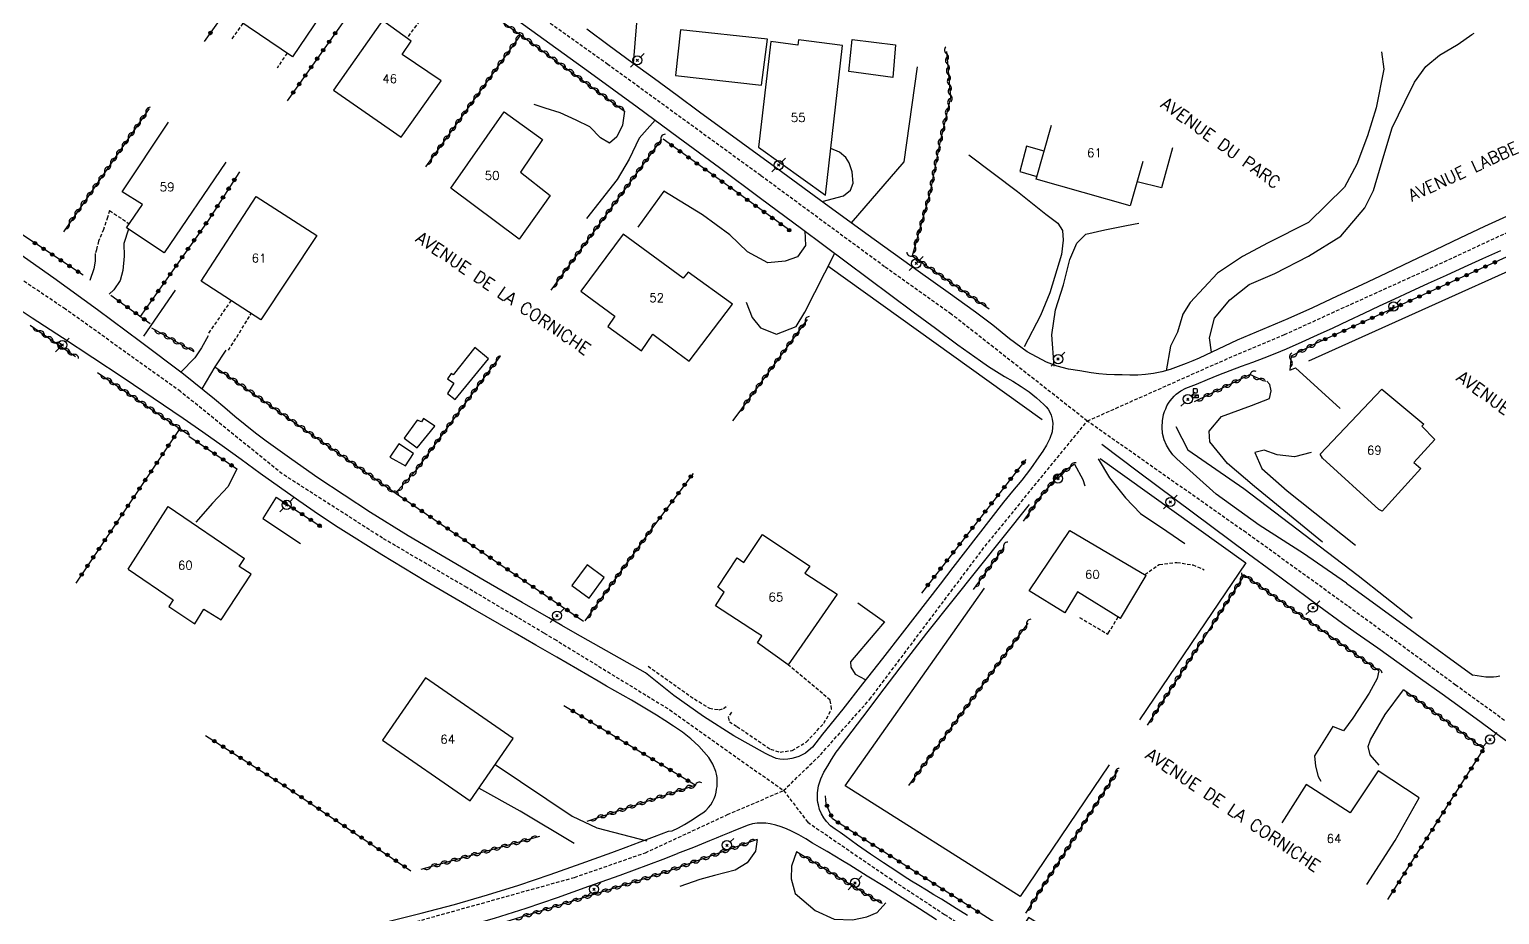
# Model space of a CAD drawing. Header units: millimetres. Extents: x 159000 to 160001, y 158000 to 159001.
# Drawn here: x 159667 to 159880, y 158130.2 to 158258.4 of the extents above; entities that cross this region are included whole.
import ezdxf
from ezdxf.enums import TextEntityAlignment as Align

# ---------------------------------------------------------------- set-up
doc = ezdxf.new("R2010")
doc.units = ezdxf.units.MM
doc.linetypes.add('DASHED', pattern=[0.75, 0.5, -0.25])
doc.layers.get('0').update_dxf_attribs({"linetype": 'CONTINUOUS'})
for name, color, linetype in [('W0001', 6, 'DASHED'), ('W0008', 7, 'CONTINUOUS'), ('W0017', 7, 'CONTINUOUS'), ('W0071', 7, 'CONTINUOUS'), ('W0101', 7, 'CONTINUOUS'), ('W0104', 1, 'CONTINUOUS'), ('W0112', 1, 'DASHED'), ('W0300', 7, 'CONTINUOUS'), ('W0310', 3, 'CONTINUOUS'), ('W0323', 7, 'CONTINUOUS'), ('W0438', 7, 'CONTINUOUS'), ('W0473', 7, 'CONTINUOUS'), ('W0989', 7, 'CONTINUOUS'), ('W0991', 7, 'CONTINUOUS')]:
    doc.layers.add(name, color=color, linetype=linetype)
doc.styles.get("Standard").update_dxf_attribs({"font": 'romans.shx', "width": 0.85})

# ---------------------------------------------------------------- blocks, each defined once
blk = doc.blocks.new('T473')
for p, q in [((-0.166667, 0.166667), (0.166667, -0.166667)), ((-0.166667, -0.166667), (0.166667, 0.166667)), ((0.500001, 0.500001), (1.000002, 1.000002)), ((-1.000002, -1.000002), (-0.500001, -0.500001))]:
    blk.add_line(p, q)
blk.add_ellipse((0, 0), major_axis=(0.471405, 0.471405), ratio=1, start_param=5.4977871438, end_param=11.780972451)
blk = doc.blocks.new('T438')
for p, q in [((-0.4, 0.2), (0.4, 0.2)), ((-0.4, -0.2), (-0.4, 0.2)), ((0.15, 1.1), (-0.3, 1.1)), ((-0.3, 1.1), (-0.3, 0.5)), ((-0.3, 0.5), (0.15, 0.5)), ((0.3, 0.65), (0.3, 0.95)), ((0.4, 0.2), (0.4, -0.2))]:
    blk.add_line(p, q)
at = {"flags": 128}
for points in [[(-0.4, -0.2), (0.4, 0.2)], [(0.4, -0.2), (-0.4, -0.2)]]:
    blk.add_lwpolyline(points, dxfattribs=at)
for centre, major_axis, start_param, end_param in [((0.15, 0.95), (0.106, -0.106), 0.785398, 2.356194), ((0.15, 0.65), (0.106, 0.106), 3.926991, 5.497787)]:
    blk.add_ellipse(centre, major_axis=major_axis, ratio=1, start_param=start_param, end_param=end_param)
blk = doc.blocks.new('t323o')
at = {"color": 0, "linetype": 'Continuous'}
for radius in [0.25, 0.15]:
    blk.add_circle((0, 0), radius, dxfattribs=at)
blk = doc.blocks.new('t310o')
at = {"color": 0, "linetype": 'Continuous'}
for centre, start, end in [((-0.5, 0.38), 216.8699, 323.1304), ((0.5, -0.37), 36.8699, 143.1303)]:
    blk.add_arc(centre, 0.625, start, end, dxfattribs=at)

msp = doc.modelspace()

# ---------------------------------------------------------------- linework, layer by layer
at = {"layer": 'W0001'}
for points in [[(159820.26, 158201.71), (159800.56, 158217.19), (159790.9, 158224.06), (159772.95, 158237.25), (159750.8, 158253.35), (159735.79, 158264.03), (159721.06, 158274.73), (159704.15, 158286.73), (159684.7, 158301.04), (159671.68, 158310.62), (159659.84, 158319.03)], [(159741.56, 158171), (159730.37, 158177.59), (159718.16, 158184.75), (159703.61, 158194.06), (159688.88, 158205.98), (159672.21, 158217.91), (159652.84, 158230.92), (159633.35, 158244.9), (159617.09, 158256.1), (159599.03, 158267.56), (159578.3, 158282.08), (159564.34, 158291.2), (159552.81, 158299.14)], [(159820.26, 158201.71), (159839.43, 158210.26), (159848.83, 158214.23), (159857.05, 158217.99), (159869.26, 158223.52), (159888.34, 158232.39), (159906.25, 158240.69), (159924.95, 158249.4), (159940.98, 158257.32)], [(159795.97, 158171), (159805.46, 158183.6), (159820.26, 158201.71)], [(159863.35, 158171), (159857.95, 158174.95), (159843.27, 158185.55), (159820.26, 158201.71)], [(159600.54, 158171), (159620.08, 158157.8), (159633.45, 158148.38), (159643.01, 158142.65), (159652.9, 158136.23), (159660.15, 158131.26), (159665.47, 158127.37), (159670.15, 158124.92), (159676.75, 158122.82), (159685.62, 158122.15), (159693.5, 158122.4), (159701.82, 158123.81), (159710.91, 158125.98), (159720.93, 158128.64), (159731.75, 158131.66), (159745.98, 158135.63), (159756.23, 158139.19), (159768.12, 158144.71), (159776.26, 158148.2)], [(159741.56, 158171), (159743.06, 158170.12), (159759.76, 158159.9), (159776.26, 158148.2)], [(159776.26, 158148.2), (159781.61, 158153.39), (159788.76, 158161.42), (159795.97, 158171)], [(159880.7, 158158.36), (159873.63, 158163.48), (159863.35, 158171)], [(159776.26, 158148.2), (159779.76, 158143.61), (159791.63, 158135.49), (159799.58, 158130.26), (159808.52, 158124.67), (159820.8, 158117.4), (159831.44, 158110.62), (159840.99, 158104.58), (159854.46, 158095.84), (159863.48, 158090.16), (159870.89, 158086.06), (159876.9, 158083.46), (159883.46, 158082.45), (159890.92, 158082.74), (159897.97, 158084.82), (159906.54, 158088.72), (159913.65, 158092.21), (159924.76, 158099.96), (159932.26, 158106.29), (159940.36, 158114.32)]]:
    msp.add_lwpolyline(points, dxfattribs=at)
at = {"layer": 'W0008'}
for points in [[(159734.78, 158261.91), (159741.54, 158257.02), (159748.28, 158252.12), (159755.02, 158247.2), (159760.99, 158242.82), (159766.95, 158238.42), (159772.9, 158234.01), (159778.86, 158229.61), (159782.09, 158227.2), (159785.32, 158224.79), (159788.55, 158222.37), (159791.78, 158219.95), (159795.01, 158217.54), (159798.25, 158215.14), (159801.51, 158212.76), (159804.78, 158210.41), (159805.93, 158209.63), (159807.11, 158208.89), (159808.29, 158208.18), (159809.48, 158207.47), (159810.66, 158206.73), (159811.82, 158205.94), (159812.92, 158205.08), (159813.96, 158204.13), (159814.29, 158203.79), (159814.59, 158203.41), (159814.85, 158203), (159815.04, 158202.56), (159815.19, 158201.97), (159815.26, 158201.36), (159815.24, 158200.76), (159815.15, 158200.16), (159814.82, 158199.16), (159814.35, 158198.23), (159813.8, 158197.36), (159813.25, 158196.51), (159812.05, 158194.8), (159810.76, 158193.16), (159809.43, 158191.56), (159808.12, 158189.94), (159806.28, 158187.58), (159804.45, 158185.22), (159802.61, 158182.85), (159800.78, 158180.48), (159798.95, 158178.11), (159797.12, 158175.74), (159795.29, 158173.37), (159793.46, 158171)], [(159788.17, 158228.89), (159782.15, 158233.28), (159776.13, 158237.68), (159770.11, 158242.07), (159764.09, 158246.46), (159760.82, 158248.86), (159757.55, 158251.25), (159754.28, 158253.65), (159751, 158256.05), (159747.73, 158258.44)], [(159881.53, 158231.59), (159877.82, 158229.88), (159874.26, 158228.21), (159870.7, 158226.53), (159867.15, 158224.84), (159863.6, 158223.14), (159860.04, 158221.45), (159856.48, 158219.78), (159852.91, 158218.13), (159849.32, 158216.52), (159848.41, 158216.12), (159847.5, 158215.73), (159846.58, 158215.34), (159845.66, 158214.97), (159844.74, 158214.59), (159843.82, 158214.21), (159842.9, 158213.82), (159841.99, 158213.42), (159841.06, 158213), (159840.14, 158212.57), (159839.23, 158212.12), (159838.31, 158211.68), (159837.39, 158211.24), (159836.46, 158210.81), (159835.53, 158210.41), (159834.58, 158210.03), (159833.42, 158209.6), (159832.25, 158209.19), (159831.06, 158208.85), (159829.85, 158208.58), (159828.71, 158208.44), (159827.58, 158208.37), (159826.44, 158208.36), (159825.3, 158208.38), (159824.18, 158208.4), (159823.06, 158208.46), (159821.95, 158208.56), (159820.83, 158208.71), (159819.2, 158208.96), (159817.55, 158209.24), (159815.92, 158209.64), (159814.35, 158210.23), (159811.57, 158211.75), (159809.01, 158213.62), (159806.56, 158215.6), (159804.08, 158217.49), (159800.09, 158220.33), (159796.11, 158223.18), (159792.14, 158226.03), (159788.17, 158228.89)], [(159746.05, 158171), (159744.13, 158172.1), (159742.22, 158173.2), (159740.31, 158174.3), (159738.4, 158175.41), (159732.88, 158178.62), (159727.35, 158181.83), (159721.85, 158185.1), (159716.42, 158188.48), (159712.57, 158190.97), (159708.77, 158193.51), (159705, 158196.12), (159701.3, 158198.81), (159699.76, 158199.98), (159698.25, 158201.18), (159696.76, 158202.39), (159695.28, 158203.62), (159693.8, 158204.86), (159692.31, 158206.09), (159690.82, 158207.3), (159689.3, 158208.48), (159683.09, 158213.2), (159676.84, 158217.83), (159670.53, 158222.4), (159664.17, 158226.9)], [(159857.82, 158178.23), (159851.58, 158182.51), (159845.17, 158186.65), (159838.92, 158191.1), (159833.24, 158196.23), (159832.68, 158196.84), (159832.16, 158197.49), (159831.72, 158198.21), (159831.4, 158198.99), (159831.18, 158199.9), (159831.09, 158200.83), (159831.14, 158201.76), (159831.32, 158202.68), (159831.45, 158203.1), (159831.62, 158203.5), (159831.81, 158203.9), (159832.03, 158204.28), (159832.28, 158204.64), (159832.55, 158204.98), (159832.84, 158205.31), (159833.15, 158205.61), (159833.82, 158206.09), (159834.56, 158206.45), (159835.33, 158206.75), (159836.07, 158207.05), (159837.68, 158207.74), (159839.31, 158208.39), (159840.94, 158209.02), (159842.59, 158209.64), (159844.23, 158210.25), (159845.87, 158210.87), (159847.5, 158211.51), (159849.12, 158212.18), (159851.39, 158213.17), (159853.64, 158214.18), (159855.89, 158215.21), (159858.13, 158216.26), (159860.37, 158217.32), (159862.6, 158218.38), (159864.84, 158219.43), (159867.08, 158220.47), (159869.7, 158221.66), (159872.32, 158222.85), (159874.94, 158224.04), (159877.56, 158225.23), (159880.18, 158226.41)], [(159737.37, 158171), (159730.9, 158174.72), (159724.44, 158178.49), (159718.03, 158182.33), (159711.71, 158186.31), (159708.85, 158188.2), (159706.02, 158190.14), (159703.22, 158192.12), (159700.44, 158194.12), (159697.67, 158196.13), (159694.89, 158198.13), (159692.09, 158200.12), (159689.28, 158202.07), (159684.93, 158205.02), (159680.56, 158207.95), (159676.18, 158210.85), (159671.79, 158213.75), (159667.4, 158216.63), (159663.02, 158219.53)], [(159857.24, 158172.4), (159853.83, 158174.9), (159850.43, 158177.41), (159847.03, 158179.92), (159843.63, 158182.44), (159838.3, 158186.4), (159832.98, 158190.36), (159827.66, 158194.33), (159822.35, 158198.31)], [(159797.03, 158171), (159811.89, 158189.62)], [(159857.82, 158178.23), (159867.78, 158171)], [(159760.11, 158142.37), (159761.01, 158142.82), (159761.89, 158143.3), (159762.76, 158143.82), (159763.61, 158144.36), (159764.07, 158144.66), (159764.54, 158144.98), (159764.98, 158145.33), (159765.38, 158145.73), (159765.7, 158146.14), (159765.97, 158146.58), (159766.2, 158147.04), (159766.37, 158147.54), (159766.47, 158147.95), (159766.55, 158148.38), (159766.61, 158148.81), (159766.64, 158149.24), (159766.64, 158149.68), (159766.61, 158150.11), (159766.55, 158150.55), (159766.44, 158150.97), (159766.02, 158152.02), (159765.41, 158152.97), (159764.71, 158153.83), (159763.97, 158154.64), (159762.83, 158155.7), (159761.6, 158156.64), (159760.31, 158157.51), (159759.03, 158158.36), (159757.85, 158159.12), (159756.66, 158159.86), (159755.45, 158160.57), (159754.24, 158161.27), (159753.02, 158161.96), (159751.8, 158162.65), (159750.58, 158163.34), (159749.37, 158164.04), (159746.38, 158165.8), (159743.38, 158167.54), (159740.38, 158169.27), (159737.37, 158171)], [(159756.25, 158165.23), (159746.05, 158171)], [(159793.46, 158171), (159790.59, 158167.32), (159787.71, 158163.66), (159784.82, 158160.01), (159781.89, 158156.38), (159781.41, 158155.76), (159780.94, 158155.11), (159780.43, 158154.49), (159779.84, 158153.94), (159779.41, 158153.63), (159778.95, 158153.37), (159778.47, 158153.15), (159777.98, 158152.98), (159777.43, 158152.83), (159776.86, 158152.73), (159776.29, 158152.69), (159775.71, 158152.73), (159775.16, 158152.85), (159774.63, 158153.06), (159774.12, 158153.31), (159773.63, 158153.57), (159769.06, 158156.14), (159764.64, 158158.94), (159760.36, 158161.98), (159756.25, 158165.23)], [(159802.9, 158130.1), (159801.28, 158131.13), (159800.2, 158131.8), (159799.12, 158132.47), (159798.04, 158133.12), (159796.96, 158133.78), (159795.87, 158134.43), (159794.79, 158135.1), (159793.72, 158135.77), (159792.65, 158136.46), (159790.75, 158137.72), (159788.86, 158139), (159786.99, 158140.31), (159785.14, 158141.65), (159784.46, 158142.12), (159783.75, 158142.59), (159783.07, 158143.1), (159782.47, 158143.71), (159782.08, 158144.26), (159781.74, 158144.85), (159781.48, 158145.47), (159781.3, 158146.12), (159781.23, 158146.47), (159781.18, 158146.81), (159781.16, 158147.16), (159781.15, 158147.51), (159781.17, 158147.86), (159781.2, 158148.2), (159781.25, 158148.55), (159781.32, 158148.89), (159781.65, 158149.91), (159782.11, 158150.87), (159782.65, 158151.79), (159783.19, 158152.68), (159783.53, 158153.22), (159783.9, 158153.75), (159784.28, 158154.26), (159784.67, 158154.77), (159787.73, 158158.85), (159790.81, 158162.92), (159793.91, 158166.97), (159797.03, 158171)], [(159859.23, 158171), (159857.24, 158172.4)], [(159919.55, 158127.34), (159915.36, 158130.33), (159912.72, 158132.25), (159910.07, 158134.17), (159907.43, 158136.09), (159904.79, 158138.01), (159902.14, 158139.93), (159899.5, 158141.85), (159896.86, 158143.77), (159894.22, 158145.7), (159891.4, 158147.75), (159888.58, 158149.81), (159885.76, 158151.88), (159882.95, 158153.94), (159880.13, 158156), (159877.31, 158158.06), (159874.49, 158160.11), (159871.66, 158162.15), (159868.56, 158164.38), (159865.46, 158166.59), (159862.35, 158168.8), (159859.23, 158171)], [(159867.78, 158171), (159876.14, 158164.92)], [(159880.02, 158164.75), (159879.56, 158164.68), (159879.1, 158164.64), (159878.64, 158164.62), (159878.01, 158164.64), (159877.39, 158164.7), (159876.76, 158164.79), (159876.14, 158164.92)], [(159798.43, 158129.47), (159795.93, 158131.06), (159793.42, 158132.66), (159790.91, 158134.24), (159788.39, 158135.82), (159785.86, 158137.38), (159784.77, 158138.04), (159783.67, 158138.7), (159782.57, 158139.36), (159781.47, 158140), (159780.47, 158140.6), (159779.48, 158141.21), (159778.47, 158141.79), (159777.42, 158142.31), (159776.67, 158142.64), (159775.91, 158142.95), (159775.13, 158143.21), (159774.32, 158143.39), (159773.68, 158143.46), (159773.04, 158143.49), (159772.41, 158143.46), (159771.77, 158143.37), (159771.13, 158143.2), (159770.5, 158142.96), (159769.9, 158142.69), (159769.29, 158142.44), (159768.35, 158142.06), (159767.41, 158141.68), (159766.47, 158141.29), (159765.54, 158140.9), (159764.38, 158140.43), (159763.21, 158139.96), (159762.05, 158139.51), (159760.87, 158139.08)], [(159759.59, 158142.34), (159760.11, 158142.37)]]:
    msp.add_lwpolyline(points, dxfattribs=at)
at = {"layer": 'W0017'}
for points in [[(159754.5, 158253.47), (159755.01, 158259.37), (159756.25, 158268.62), (159757.4, 158277.32), (159758.02, 158282.36), (159758.77, 158285.04)], [(159838.24, 158211.71), (159837.99, 158213.77), (159838.68, 158216.6), (159840.92, 158219.27), (159843.71, 158221.47), (159847.45, 158223.09), (159852.31, 158225.6), (159857, 158228.5), (159860.49, 158232.6), (159861.73, 158235.08), (159863.24, 158240.17), (159864.45, 158244.16), (159866.29, 158247.96), (159867.69, 158250.79), (159869.29, 158253.05), (159871.3, 158254.69), (159874.02, 158256.29), (159875.96, 158257.67), (159876.3, 158257.87)], [(159862.88, 158255.16), (159863.21, 158252.65), (159862.14, 158247.05), (159860.87, 158243.01), (159859.3, 158238.93), (159857.53, 158235.56), (159852.32, 158230.48), (159846.49, 158227.52), (159842.75, 158225.53), (159839.11, 158223.15), (159835.15, 158218.86), (159834.1, 158217.17), (159833.32, 158214.59), (159832.31, 158212.54), (159831.67, 158208.99)], [(159795.63, 158253), (159793.68, 158239.27), (159786.06, 158230.43)], [(159753.21, 158246.59), (159752.91, 158244.56), (159752.12, 158242.86), (159751.05, 158241.94), (159749.74, 158242.75), (159748.17, 158244.34), (159746.22, 158245.3), (159743.87, 158246.35), (159741.71, 158247.04), (159740.1, 158247.56)], [(159757.64, 158245.27), (159755.31, 158242.67), (159753.9, 158239.62), (159752.15, 158236.69), (159747.7, 158231.06)], [(159781.83, 158233.51), (159784.96, 158234.35), (159785.95, 158235.17), (159786.32, 158236.14), (159786.2, 158237.79), (159785.77, 158239.11), (159785.27, 158239.89), (159784.35, 158240.67), (159783.1, 158241.2)], [(159803.08, 158240.27), (159810.16, 158234.97), (159814.25, 158231.69), (159816, 158230.39), (159816.66, 158229.33), (159816.78, 158227.93), (159816.52, 158225.85), (159814.84, 158220.29), (159813.49, 158217.02), (159811.11, 158212.46)], [(159779.34, 158229.25), (159779.41, 158227.12), (159778.26, 158225.5), (159776.49, 158224.88), (159773.98, 158224.61), (159771.02, 158226.2), (159768.45, 158228.69), (159764.51, 158231.57), (159758.92, 158234.98), (159755.14, 158229.81)], [(159815.45, 158209.64), (159815.14, 158214.19), (159815.64, 158217.82), (159816.83, 158221.44), (159817.75, 158225.1), (159818.73, 158227.45), (159820.03, 158228.78), (159822.8, 158229.4), (159825.95, 158230.05), (159827.74, 158230.37)], [(159681.35, 158229.52), (159680.66, 158227.41), (159680.73, 158225.6), (159680.51, 158223.49), (159680.14, 158222.05), (159679.24, 158220.7), (159678.53, 158220.07)], [(159676.52, 158225.99), (159676.51, 158224.85), (159676.31, 158223.77), (159675.73, 158222.07)], [(159770.83, 158218.93), (159771.69, 158216.71), (159772.89, 158215.19), (159775.22, 158214.29), (159778.07, 158215.4), (159779.33, 158217.46), (159783.69, 158226.03)], [(159692.9, 158214.04), (159691.92, 158212.32), (159690.93, 158210.85), (159688.91, 158208.78)], [(159695.42, 158211.98), (159693.86, 158209.57), (159691.99, 158206.37)], [(159849.61, 158209.07), (159850.45, 158209.43)], [(159850.45, 158209.43), (159856.91, 158203.54)], [(159854.33, 158184.17), (159844.47, 158192.22), (159840.58, 158195.54), (159838.01, 158198.68), (159837.9, 158200.23), (159839.73, 158202.35), (159844.06, 158203.96), (159846.64, 158204.97), (159846.92, 158206.07), (159846.72, 158207.02)], [(159846.72, 158207.02), (159846.27, 158207.5)], [(159821.82, 158196.23), (159823.5, 158193.51), (159825.81, 158190.58), (159827.97, 158188.3), (159831.79, 158185.77), (159834.41, 158184)], [(159852.7, 158197.15), (159850.3, 158196.51), (159847.75, 158196.8), (159845.88, 158197.51), (159844.55, 158197.17), (159845.55, 158194.85), (159849.23, 158191.62), (159859.1, 158183.73)], [(159697.04, 158194.77), (159695.78, 158192.24), (159693.53, 158189.82), (159691.11, 158187.07)], [(159818.39, 158195.47), (159819.64, 158193.27), (159819.92, 158192.33)], [(159702.76, 158190.71), (159700.79, 158187.59)], [(159700.79, 158187.59), (159706.26, 158183.96)], [(159787.02, 158175.37), (159790.86, 158172.63), (159789.47, 158171)], [(159789.47, 158171), (159785.93, 158166.84), (159786, 158166.09), (159786.62, 158165.04), (159788.06, 158164.27)], [(159862.48, 158165.55), (159862.26, 158164.43), (159861.08, 158162.31), (159858.72, 158158.68), (159857.39, 158156.83), (159855.83, 158157.46), (159853.16, 158153.24), (159853.32, 158151.75), (159853.73, 158150.24), (159854.08, 158149.54)], [(159862.55, 158151.86), (159861.27, 158153.35), (159860.98, 158154.59), (159861.3, 158155.54), (159863.42, 158159.22), (159866.09, 158162.81)], [(159734.46, 158151.97), (159745.64, 158144.47), (159749.2, 158142.78), (159756.44, 158140.9)], [(159745.92, 158140.53), (159738.08, 158145.2), (159732.09, 158148.55)], [(159772.45, 158141.11), (159772.19, 158139.43), (159771, 158137.71), (159769.26, 158136.69), (159766.27, 158135.89), (159764.1, 158135.32), (159761.24, 158134.32)], [(159778.14, 158139.34), (159777.38, 158137.24), (159777.34, 158135.42), (159777.95, 158133.3), (159780.82, 158130.81), (159783.61, 158129.58), (159786.22, 158129.48), (159788.3, 158129.93), (159789.81, 158130.55), (159791.06, 158131.92)]]:
    msp.add_lwpolyline(points, dxfattribs=at)
at = {"layer": 'W0071'}
for points in [[(159666.89, 158128.69), (159670.31, 158126.62), (159674, 158125.08), (159678, 158124.16), (159682.07, 158123.8), (159686.14, 158123.8), (159690.16, 158123.97), (159696.22, 158124.56), (159702.21, 158125.59), (159708.14, 158126.85), (159714.05, 158128.15), (159718.92, 158129.25), (159723.76, 158130.43), (159728.59, 158131.72), (159733.38, 158133.1), (159737.92, 158134.52), (159742.43, 158136.05), (159746.91, 158137.64), (159751.38, 158139.25), (159753.44, 158140), (159755.5, 158140.76), (159757.54, 158141.54), (159759.59, 158142.34)], [(159720.45, 158126.01), (159723.95, 158126.87), (159727.44, 158127.78), (159730.92, 158128.74), (159734.38, 158129.74), (159738.97, 158131.18), (159743.52, 158132.72), (159748.04, 158134.33), (159752.56, 158135.95), (159754.65, 158136.71), (159756.73, 158137.49), (159758.8, 158138.28), (159760.87, 158139.08)]]:
    msp.add_lwpolyline(points, dxfattribs=at)
at = {"layer": 'W0101'}
for points in [[(159712.11, 158264.85), (159705.11, 158254.46), (159697.03, 158259.91), (159704.03, 158270.3)], [(159718.13, 158259.73), (159711.02, 158249.65), (159720.87, 158242.84), (159726.62, 158251), (159720.98, 158254.79), (159722.32, 158256.71)], [(159741.34, 158242.48), (159738.15, 158237.75), (159742.45, 158234.38), (159737.95, 158228.07), (159728.04, 158235.46), (159735.76, 158246.49)], [(159708.63, 158228.57), (159700.52, 158216.38), (159691.89, 158221.98), (159699.86, 158234.24)], [(159753.01, 158228.79), (159746.88, 158220.54), (159751.81, 158216.91), (159750.77, 158215.41), (159755.69, 158211.87), (159757.31, 158214.28), (159760.72, 158211.74), (159762.6, 158210.36), (159768.87, 158218.62), (159762.44, 158223.26), (159761.71, 158222.42)], [(159862.94, 158206.32), (159869.04, 158201.27), (159868.73, 158200.97), (159870.6, 158199.05), (159867.57, 158195.73), (159868.57, 158194.84), (159862.99, 158188.65), (159862.48, 158188.9), (159854.34, 158196.34), (159854, 158196.93)], [(159718.12, 158155.5), (159730.83, 158146.72), (159737.06, 158155.73), (159724.35, 158164.52)]]:
    msp.add_lwpolyline(points, close=True, dxfattribs=at)
for points in [[(159782.32, 158234.44), (159784.81, 158256.11), (159778.44, 158256.9), (159778.32, 158256.16), (159774.43, 158256.69), (159772.61, 158241.36)], [(159695.43, 158239.21), (159686.52, 158226.09), (159681.07, 158229.71), (159683.36, 158233.05), (159680.44, 158234.92), (159687.15, 158244.99)], [(159826.48, 158232.89), (159812.86, 158236.76), (159815.07, 158244.54)], [(159772.61, 158241.36), (159782.32, 158234.44)], [(159828.3, 158239.29), (159826.48, 158232.89)], [(159681.28, 158180.25), (159687.09, 158189.32)], [(159687.09, 158189.32), (159698.13, 158181.81)], [(159825.08, 158173.14), (159818.84, 158176.97), (159817.02, 158173.96), (159811.84, 158177.11), (159817.73, 158185.88)], [(159817.73, 158185.88), (159828.81, 158179.36)], [(159772.47, 158171), (159766.4, 158174.95), (159767.63, 158176.94), (159766.73, 158177.67), (159769.52, 158181.9), (159770.49, 158181.21), (159773.2, 158185.3), (159780.04, 158180.68), (159779.36, 158179.66), (159784.02, 158176.65)], [(159697.39, 158180.65), (159698.13, 158181.81)], [(159681.28, 158180.25), (159687.79, 158175.82), (159687.18, 158174.87), (159690.97, 158172.33), (159692.25, 158174.45), (159694.77, 158172.9), (159699.12, 158179.55), (159697.39, 158180.65)], [(159825.08, 158173.14), (159828.81, 158179.36)], [(159784.02, 158176.65), (159780.1, 158171)], [(159780.1, 158171), (159776.93, 158166.42), (159772.49, 158169.59), (159773.11, 158170.59), (159772.47, 158171)], [(159860.77, 158134.61), (159864.86, 158140.99), (159868.35, 158147.15), (159862.43, 158151.07), (159858.36, 158144.98), (159858.36, 158144.98), (159851.98, 158149.07)], [(159851.98, 158149.07), (159848.46, 158143.52)]]:
    msp.add_lwpolyline(points, dxfattribs=at)
at = {"layer": 'W0104'}
for points in [[(159773.91, 158257), (159761.34, 158258.35), (159760.58, 158251.77), (159773.05, 158250.34)], [(159786.21, 158256.98), (159792.46, 158256.19), (159792.1, 158251.48), (159785.73, 158252.33)], [(159731.52, 158212.37), (159728.36, 158208.39), (159728.09, 158208.58), (159727.57, 158207.82), (159728.48, 158207.2), (159727.54, 158205.69), (159728.66, 158204.84), (159733.52, 158210.73)], [(159725.72, 158200.96), (159724.1, 158202.07), (159723.8, 158201.58), (159723.19, 158201.85), (159721.28, 158199.23), (159723.18, 158197.83)], [(159722.63, 158197.01), (159720.51, 158198.39), (159719.22, 158196.47), (159721.49, 158195.22)], [(159747.78, 158180.88), (159745.6, 158177.9), (159748.08, 158176.08), (159750.26, 158179.06)]]:
    msp.add_lwpolyline(points, close=True, dxfattribs=at)
for points in [[(159814.02, 158240.81), (159811.45, 158241.52), (159810.48, 158237.85), (159812.97, 158237.12)], [(159832.63, 158241.28), (159831.02, 158235.48), (159827.47, 158236.36)]]:
    msp.add_lwpolyline(points, dxfattribs=at)
at = {"layer": 'W0112'}
for points in [[(159724.83, 158261.45), (159721.68, 158257.17)], [(159697.93, 158259.3), (159696.26, 158256.99)], [(159704.31, 158255), (159702.86, 158252.83)], [(159678.6, 158232.19), (159678.3, 158231.21), (159677.71, 158229.47), (159677.01, 158227.74), (159676.69, 158226.53), (159676.52, 158225.99)], [(159678.6, 158232.19), (159681.46, 158230.28)], [(159696.22, 158219.17), (159692.93, 158214.45)], [(159695.83, 158211.96), (159699.13, 158217.28)], [(159828.61, 158179.48), (159830.69, 158180.94), (159833.25, 158181.25), (159835.55, 158180.87), (159837.21, 158180.18)], [(159819.14, 158173.27), (159822.98, 158171)], [(159823.31, 158171), (159824.73, 158173.35)], [(159822.98, 158171), (159823.23, 158170.85), (159823.31, 158171)], [(159768.72, 158159.53), (159768.22, 158158.84), (159768.4, 158158.17), (159769.49, 158157.48), (159774.38, 158154.18), (159775.74, 158153.77), (159777.49, 158154.01), (159779.55, 158155.22), (159782.1, 158157.94), (159783.22, 158160), (159783.02, 158161.3), (159776.93, 158166.42)], [(159756.62, 158166.21), (159763.33, 158161.47), (159765.53, 158160.12), (159766.9, 158159.9), (159767.55, 158160.06), (159768.13, 158160.58)]]:
    msp.add_lwpolyline(points, dxfattribs=at)
at = {"layer": 'W0300'}
for points in [[(159852.36, 158210.41), (159901.11, 158232.35)], [(159813.7, 158201.9), (159782.69, 158224.15)], [(159688.08, 158220.68), (159683.53, 158214.02)], [(159833.09, 158200.93), (159834.82, 158197.52), (159842.95, 158191.93), (159859.5, 158179.32), (159867.33, 158173.16)], [(159822.15, 158196.31), (159843.21, 158181.17)], [(159843.21, 158181.17), (159836.34, 158171)], [(159800.77, 158171), (159805.36, 158177.52)], [(159785.19, 158148.86), (159800.77, 158171)], [(159836.34, 158171), (159827.85, 158158.44)], [(159823.45, 158151.92), (159810.55, 158132.84)], [(159810.56, 158132.84), (159785.19, 158148.86)]]:
    msp.add_lwpolyline(points, dxfattribs=at)
at = {"layer": 'W0310'}
for points in [[(159728.04, 158264.88), (159738.47, 158257.42), (159753.21, 158246.59)], [(159738.03, 158257.52), (159724.37, 158238.51)], [(159799.84, 158255.21), (159800.43, 158248.59), (159798.85, 158241.82), (159797.45, 158234.73), (159794.9, 158225.62), (159806.04, 158217.95)], [(159684.32, 158246.97), (159671.9, 158229.11)], [(159758.56, 158242.54), (159742.53, 158220.66)], [(159667.11, 158215.6), (159673.68, 158211.07)], [(159779.66, 158216.41), (159769.61, 158202.75)], [(159690.87, 158211.73), (159684.71, 158215.15)], [(159735.21, 158211.09), (159732.77, 158207.92), (159722.91, 158194.49), (159720.05, 158191.27)], [(159853.37, 158212.95), (159849.82, 158211.09), (159849.61, 158209.07)], [(159693.86, 158209.57), (159720.13, 158191.21)], [(159676.87, 158208.72), (159690.18, 158199.69)], [(159845.85, 158207.5), (159843.85, 158208.45), (159835.76, 158204.49)], [(159818.39, 158195.47), (159816.09, 158193.86), (159813.47, 158190.77), (159810.97, 158187.22)], [(159757.42, 158186.47), (159747.47, 158172.77)], [(159808.15, 158183.39), (159803.73, 158177.31)], [(159854.83, 158171), (159843.01, 158179.41), (159837.56, 158171)], [(159810.59, 158171), (159794.38, 158148.93)], [(159811.65, 158172.45), (159810.59, 158171)], [(159837.56, 158171), (159828.93, 158157.66)], [(159862.48, 158165.55), (159854.83, 158171)], [(159877.71, 158154.23), (159866.09, 158162.81)], [(159824.71, 158151.14), (159811.31, 158130.42)], [(159747.81, 158143.75), (159763.47, 158148.99)], [(159772.45, 158141.11), (159758.98, 158136.33), (159736.02, 158129.17), (159721.66, 158124.4), (159723.94, 158115.33)], [(159740.87, 158141.55), (159723.7, 158136.78)], [(159790.34, 158131.91), (159778.14, 158139.34)]]:
    msp.add_lwpolyline(points, dxfattribs=at)
at = {"layer": 'W0323'}
for points in [[(159692.34, 158256.69), (159708.38, 158279.11)], [(159720.12, 158270.36), (159704.35, 158248.07)], [(159777.3, 158229.19), (159758.82, 158242.52)], [(159916.75, 158241.67), (159853.36, 158212.94)], [(159697.44, 158237.81), (159692.86, 158230.76), (159683.05, 158216.86)], [(159674.79, 158222.84), (159660.64, 158232.22), (159656.61, 158235.05)], [(159678.77, 158219.95), (159684.48, 158215.83)], [(159769.62, 158202.75), (159768.87, 158201.75)], [(159688.79, 158200.63), (159673.72, 158178.24)], [(159690.1, 158199.54), (159697.04, 158194.77)], [(159811.35, 158196.13), (159796.22, 158176.79)], [(159763.15, 158194.13), (159757.42, 158186.48)], [(159702.76, 158190.71), (159709.35, 158186.33)], [(159720.13, 158191.21), (159747.29, 158172.74)], [(159763.47, 158148.99), (159744.44, 158160.49)], [(159692.51, 158156.15), (159703.81, 158149), (159722.25, 158136.58)], [(159863.83, 158132.4), (159877.71, 158154.23)], [(159837.97, 158113.72), (159811.74, 158129.83), (159810.04, 158127.05), (159786.13, 158142.29), (159783.35, 158144.1), (159782.41, 158146.29), (159782.34, 158147.45)]]:
    msp.add_lwpolyline(points, dxfattribs=at)

# ---------------------------------------------------------------- block references
at = {"layer": 'W0310'}
for p, rotation in [((159736.58, 158258.77), 324.443101886804), ((159737.8, 158257.9), 324.443101886804), ((159736.62, 158255.56), 234.2905144617241), ((159737.5, 158256.77), 234.2905144617241), ((159739.01, 158257.02), 323.6971516486441), ((159740.22, 158256.13), 323.6971516486441), ((159741.43, 158255.24), 323.6971516486441), ((159799.87, 158254.9), 275.0578564188336), ((159734.87, 158253.12), 234.2905144617241), ((159735.75, 158254.34), 234.2905144617241), ((159742.64, 158254.36), 323.6971516486441), ((159743.85, 158253.47), 323.6971516486441), ((159800, 158253.41), 275.0578564188336), ((159733.12, 158250.68), 234.2905144617241), ((159734, 158251.9), 234.2905144617241), ((159745.06, 158252.58), 323.6971516486441), ((159746.27, 158251.69), 323.6971516486441), ((159747.48, 158250.8), 323.6971516486441), ((159800.13, 158251.92), 275.0578564188336), ((159732.25, 158249.47), 234.2905144617241), ((159748.69, 158249.91), 323.6971516486441), ((159749.89, 158249.03), 323.6971516486441), ((159800.27, 158250.42), 275.0578564188336), ((159800.4, 158248.93), 275.0578564188336), ((159683.89, 158246.34), 235.1684398909268), ((159730.5, 158247.03), 234.2905144617241), ((159731.37, 158248.25), 234.2905144617241), ((159751.1, 158248.14), 323.6971516486441), ((159752.31, 158247.25), 323.6971516486441), ((159800.16, 158247.46), 256.854748155222), ((159683.03, 158245.11), 235.1684398909268), ((159728.74, 158244.59), 234.2905144617241), ((159729.62, 158245.81), 234.2905144617241), ((159799.48, 158244.54), 256.854748155222), ((159799.82, 158246), 256.854748155222), ((159681.32, 158242.65), 235.1684398909268), ((159682.18, 158243.88), 235.1684398909268), ((159726.99, 158242.16), 234.2905144617241), ((159727.87, 158243.38), 234.2905144617241), ((159758.49, 158242.44), 233.762686149377), ((159799.14, 158243.08), 256.854748155222), ((159679.61, 158240.19), 235.1684398909268), ((159680.46, 158241.42), 235.1684398909268), ((159726.12, 158240.94), 234.2905144617241), ((159756.71, 158240.02), 233.762686149377), ((159757.6, 158241.23), 233.762686149377), ((159798.52, 158240.14), 258.8815353076884), ((159798.81, 158241.62), 258.8815353076884), ((159678.75, 158238.96), 235.1684398909268), ((159725.24, 158239.72), 234.2905144617241), ((159755.83, 158238.81), 233.762686149377), ((159798.23, 158238.67), 258.8815353076884), ((159677.04, 158236.49), 235.1684398909268), ((159677.89, 158237.72), 235.1684398909268), ((159754.05, 158236.39), 233.762686149377), ((159754.94, 158237.6), 233.762686149377), ((159797.65, 158235.73), 258.8815353076884), ((159797.94, 158237.2), 258.8815353076884), ((159675.32, 158234.03), 235.1684398909268), ((159676.18, 158235.26), 235.1684398909268), ((159752.28, 158233.97), 233.762686149377), ((159753.17, 158235.18), 233.762686149377), ((159797.32, 158234.26), 254.3274311605375), ((159673.61, 158231.57), 235.1684398909268), ((159674.47, 158232.8), 235.1684398909268), ((159750.51, 158231.55), 233.762686149377), ((159751.39, 158232.76), 233.762686149377), ((159796.51, 158231.38), 254.3274311605375), ((159796.92, 158232.82), 254.3274311605375), ((159672.75, 158230.34), 235.1684398909268), ((159749.62, 158230.34), 233.762686149377), ((159796.11, 158229.93), 254.3274311605375), ((159747.85, 158227.92), 233.762686149377), ((159748.73, 158229.13), 233.762686149377), ((159795.3, 158227.04), 254.3274311605375), ((159795.7, 158228.49), 254.3274311605375), ((159746.07, 158225.5), 233.762686149377), ((159746.96, 158226.71), 233.762686149377), ((159794.92, 158225.61), 325.4205769600118), ((159744.3, 158223.08), 233.762686149377), ((159745.19, 158224.29), 233.762686149377), ((159796.16, 158224.76), 325.4205769600118), ((159797.39, 158223.91), 325.4205769600118), ((159798.63, 158223.06), 325.4205769600118), ((159743.41, 158221.87), 233.762686149377), ((159799.86, 158222.2), 325.4205769600118), ((159801.1, 158221.35), 325.4205769600118), ((159802.33, 158220.5), 325.4205769600118), ((159803.57, 158219.65), 325.4205769600118), ((159804.8, 158218.8), 325.4205769600118), ((159668.34, 158214.75), 325.38652897563), ((159778.5, 158214.83), 233.6606036708316), ((159779.39, 158216.04), 233.6606036708316), ((159669.58, 158213.9), 325.38652897563), ((159670.81, 158213.05), 325.38652897563), ((159686.02, 158214.42), 150.9225025361341), ((159687.33, 158213.69), 150.9225025361341), ((159688.64, 158212.97), 150.9225025361341), ((159776.72, 158212.41), 233.6606036708316), ((159777.61, 158213.62), 233.6606036708316), ((159853.34, 158212.93), 207.6899827188359), ((159672.04, 158212.19), 325.38652897563), ((159673.28, 158211.34), 325.38652897563), ((159689.95, 158212.24), 150.9225025361341), ((159734.62, 158210.32), 232.4079248926217), ((159775.83, 158211.21), 233.6606036708316), ((159849.77, 158210.56), 263.9998663339684), ((159850.68, 158211.54), 207.6899827188359), ((159852.01, 158212.23), 207.6899827188359), ((159695.09, 158208.71), 325.0390284679659), ((159732.79, 158207.94), 232.4079248926217), ((159733.7, 158209.13), 232.4079248926217), ((159774.05, 158208.79), 233.6606036708316), ((159774.94, 158210), 233.6606036708316), ((159843.84, 158208.45), 206.0730465002402), ((159678.11, 158207.88), 325.8506198964827), ((159679.35, 158207.04), 325.8506198964827), ((159680.59, 158206.19), 325.8506198964827), ((159696.32, 158207.85), 325.0390284679659), ((159697.55, 158207), 325.0390284679659), ((159698.78, 158206.14), 325.0390284679659), ((159731.9, 158206.73), 233.709189138415), ((159772.28, 158206.37), 233.6606036708316), ((159773.16, 158207.58), 233.6606036708316), ((159839.8, 158206.47), 206.0730465002402), ((159841.15, 158207.13), 206.0730465002402), ((159842.49, 158207.79), 206.0730465002402), ((159845.2, 158207.81), 154.6735209429015), ((159681.83, 158205.35), 325.8506198964827), ((159683.07, 158204.51), 325.8506198964827), ((159700.01, 158205.28), 325.0390284679659), ((159701.24, 158204.42), 325.0390284679659), ((159730.12, 158204.32), 233.709189138415), ((159731.01, 158205.52), 233.709189138415), ((159770.5, 158203.96), 233.6606036708316), ((159771.39, 158205.16), 233.6606036708316), ((159837.1, 158205.15), 206.0730465002402), ((159838.45, 158205.81), 206.0730465002402), ((159684.31, 158203.67), 325.8506198964827), ((159685.56, 158202.83), 325.8506198964827), ((159686.8, 158201.98), 325.8506198964827), ((159702.47, 158203.56), 325.0390284679659), ((159703.7, 158202.7), 325.0390284679659), ((159704.93, 158201.84), 325.0390284679659), ((159728.35, 158201.9), 233.709189138415), ((159729.23, 158203.11), 233.709189138415), ((159688.04, 158201.14), 325.8506198964827), ((159689.28, 158200.3), 325.8506198964827), ((159706.16, 158200.98), 325.0390284679659), ((159707.38, 158200.12), 325.0390284679659), ((159726.57, 158199.48), 233.709189138415), ((159727.46, 158200.69), 233.709189138415), ((159708.61, 158199.26), 325.0390284679659), ((159709.84, 158198.4), 325.0390284679659), ((159711.07, 158197.54), 325.0390284679659), ((159725.68, 158198.27), 233.709189138415), ((159712.3, 158196.68), 325.0390284679659), ((159713.53, 158195.82), 325.0390284679659), ((159723.91, 158195.85), 233.709189138415), ((159724.8, 158197.06), 233.709189138415), ((159714.76, 158194.96), 325.0390284679659), ((159715.99, 158194.1), 325.0390284679659), ((159717.22, 158193.24), 325.0390284679659), ((159722.04, 158193.51), 228.4216270042034), ((159723.02, 158194.64), 233.709189138415), ((159815.51, 158193.18), 229.6737869129951), ((159816.59, 158194.21), 214.9986840484725), ((159817.82, 158195.07), 214.9986840484725), ((159718.45, 158192.38), 325.0390284679659), ((159719.68, 158191.52), 325.0390284679659), ((159721.04, 158192.39), 228.4216270042034), ((159814.54, 158192.04), 229.6737869129951), ((159812.7, 158189.67), 234.9161406739404), ((159813.57, 158190.89), 229.6737869129951), ((159811.83, 158188.45), 234.9161406739404), ((159756.29, 158184.91), 234.0084461113612), ((159757.17, 158186.12), 234.0084461113612), ((159754.52, 158182.48), 234.0084461113612), ((159755.41, 158183.69), 234.0084461113612), ((159808.14, 158183.38), 234.0314950011598), ((159753.64, 158181.27), 234.0084461113612), ((159806.38, 158180.95), 234.0314950011598), ((159807.26, 158182.17), 234.0314950011598), ((159751.88, 158178.84), 234.0084461113612), ((159752.76, 158180.05), 234.0084461113612), ((159804.62, 158178.52), 234.0314950011598), ((159805.5, 158179.74), 234.0314950011598), ((159842.45, 158178.56), 237.0948540673321), ((159843.4, 158179.13), 144.5623662930959), ((159750.12, 158176.41), 234.0084461113612), ((159751, 158177.63), 234.0084461113612), ((159840.82, 158176.04), 237.0948540673321), ((159841.64, 158177.3), 237.0948540673321), ((159844.62, 158178.26), 144.5623662930959), ((159845.84, 158177.39), 144.5623662930959), ((159847.06, 158176.52), 144.5623662930959), ((159748.35, 158173.99), 234.0084461113612), ((159749.24, 158175.2), 234.0084461113612), ((159840.01, 158174.78), 237.0948540673321), ((159848.29, 158175.65), 144.5623662930959), ((159849.51, 158174.78), 144.5623662930959), ((159811.48, 158172.21), 233.7009916404187), ((159838.38, 158172.26), 237.0948540673321), ((159839.19, 158173.52), 237.0948540673321), ((159850.73, 158173.91), 144.5623662930959), ((159851.95, 158173.05), 144.5623662930959), ((159853.17, 158172.18), 144.5623662930959), ((159810.36, 158170.69), 233.700991640694), ((159837.08, 158170.25), 237.0948540673693), ((159854.4, 158171.31), 144.5623662930959), ((159856.05, 158170.13), 144.5623662931323), ((159808.58, 158168.27), 233.700991640694), ((159809.47, 158169.48), 233.700991640694), ((159835.45, 158167.73), 237.0948540673693), ((159836.26, 158168.99), 237.0948540673693), ((159857.27, 158169.26), 144.5623662931323), ((159858.49, 158168.39), 144.5623662931323), ((159806.81, 158165.85), 233.700991640694), ((159807.7, 158167.06), 233.700991640694), ((159834.63, 158166.47), 237.0948540673693), ((159859.71, 158167.52), 144.5623662931323), ((159860.94, 158166.65), 144.5623662931323), ((159862.16, 158165.78), 144.5623662931323), ((159805.03, 158163.43), 233.700991640694), ((159805.92, 158164.64), 233.700991640694), ((159833, 158163.95), 237.0948540673693), ((159833.82, 158165.21), 237.0948540673693), ((159804.14, 158162.22), 233.700991640694), ((159831.37, 158161.44), 237.0948540673693), ((159832.19, 158162.69), 237.0948540673693), ((159867.29, 158161.92), 143.5568343558699), ((159802.37, 158159.81), 233.700991640694), ((159803.26, 158161.02), 233.700991640694), ((159829.74, 158158.92), 237.0948540673693), ((159830.56, 158160.18), 237.0948540673693), ((159868.5, 158161.03), 143.5568343558699), ((159869.71, 158160.14), 143.5568343558699), ((159870.91, 158159.25), 143.5568343558699), ((159800.59, 158157.39), 233.700991640694), ((159801.48, 158158.6), 233.700991640694), ((159872.12, 158158.36), 143.5568343558699), ((159873.33, 158157.46), 143.5568343558699), ((159798.82, 158154.97), 233.700991640694), ((159799.7, 158156.18), 233.700991640694), ((159874.53, 158156.57), 143.5568343558699), ((159875.74, 158155.68), 143.5568343558699), ((159797.04, 158152.55), 233.700991640694), ((159797.93, 158153.76), 233.700991640694), ((159876.95, 158154.79), 143.5568343558699), ((159796.15, 158151.34), 233.700991640694), ((159824.34, 158150.57), 237.0948540673492), ((159763.46, 158148.98), 18.48872911083474), ((159795.26, 158150.14), 233.700991640694), ((159823.53, 158149.31), 237.0948540673492), ((159756.35, 158146.61), 18.48872911083474), ((159757.77, 158147.08), 18.48872911083474), ((159759.19, 158147.56), 18.48872911083474), ((159760.62, 158148.03), 18.48872911083474), ((159762.04, 158148.51), 18.48872911083474), ((159821.9, 158146.8), 237.0948540673492), ((159822.72, 158148.05), 237.0948540673492), ((159750.66, 158144.7), 18.48872911083474), ((159752.08, 158145.18), 18.48872911083474), ((159753.5, 158145.65), 18.48872911083474), ((159754.92, 158146.13), 18.48872911083474), ((159820.27, 158144.28), 237.0948540673492), ((159821.09, 158145.54), 237.0948540673492), ((159749.23, 158144.23), 18.48872911083474), ((159819.46, 158143.02), 237.0948540673492), ((159736.71, 158140.39), 195.5160202204549), ((159738.16, 158140.8), 195.5160202204549), ((159739.6, 158141.2), 195.5160202204549), ((159769.79, 158140.17), 199.5236188549157), ((159771.2, 158140.67), 199.5236188549157), ((159817.83, 158140.5), 237.0948540673492), ((159818.64, 158141.76), 237.0948540673492), ((159729.49, 158138.39), 195.5160202204549), ((159730.93, 158138.79), 195.5160202204549), ((159732.38, 158139.19), 195.5160202204549), ((159733.82, 158139.59), 195.5160202204549), ((159735.27, 158139.99), 195.5160202204549), ((159764.14, 158138.16), 199.5236188549157), ((159765.55, 158138.66), 199.5236188549157), ((159766.96, 158139.17), 199.5236188549157), ((159768.38, 158139.67), 199.5236188549157), ((159779.43, 158138.56), 148.6406129409407), ((159816.2, 158137.98), 237.0948540673492), ((159817.01, 158139.24), 237.0948540673492), ((159725.15, 158137.18), 195.5160202204549), ((159726.59, 158137.59), 195.5160202204549), ((159728.04, 158137.99), 195.5160202204549), ((159758.47, 158136.18), 197.3297229186163), ((159759.89, 158136.66), 199.5236188549157), ((159761.31, 158137.16), 199.5236188549157), ((159762.72, 158137.66), 199.5236188549157), ((159780.71, 158137.78), 148.6406129409407), ((159781.99, 158137), 148.6406129409407), ((159783.27, 158136.22), 148.6406129409407), ((159815.38, 158136.72), 237.0948540673492), ((159751.32, 158133.94), 197.3297229186163), ((159752.75, 158134.39), 197.3297229186163), ((159754.18, 158134.84), 197.3297229186163), ((159755.61, 158135.28), 197.3297229186163), ((159757.04, 158135.73), 197.3297229186163), ((159784.55, 158135.43), 148.6406129409407), ((159785.83, 158134.65), 148.6406129409407), ((159787.11, 158133.87), 148.6406129409407), ((159813.75, 158134.2), 237.0948540673492), ((159814.57, 158135.46), 237.0948540673492), ((159744.16, 158131.71), 197.3297229186163), ((159745.59, 158132.16), 197.3297229186163), ((159747.02, 158132.6), 197.3297229186163), ((159748.45, 158133.05), 197.3297229186163), ((159749.88, 158133.5), 197.3297229186163), ((159788.39, 158133.09), 148.6406129409407), ((159789.67, 158132.31), 148.6406129409407), ((159812.12, 158131.68), 237.0948540673492), ((159812.94, 158132.94), 237.0948540673492), ((159738.43, 158129.92), 197.3297229186163), ((159739.86, 158130.37), 197.3297229186163), ((159741.29, 158130.81), 197.3297229186163), ((159742.72, 158131.26), 197.3297229186163)]:
    msp.add_blockref('t310o', p, dxfattribs=dict(at, rotation=rotation))
at = {"layer": 'W0323'}
for p, rotation in [((159693.21, 158257.91), 54.40925404957002), ((159711.28, 158257.87), 234.7093146940053), ((159709.54, 158255.42), 234.7093146940053), ((159710.41, 158256.64), 234.7093146940053), ((159708.68, 158254.19), 234.7093146940053), ((159706.95, 158251.75), 234.7093146940053), ((159707.81, 158252.97), 234.7093146940053), ((159705.21, 158249.3), 234.7093146940053), ((159706.08, 158250.52), 234.7093146940053), ((159760.03, 158241.64), 144.1907719505071), ((159761.25, 158240.77), 144.1907719505071), ((159762.47, 158239.89), 144.1907719505071), ((159763.68, 158239.01), 144.1907719505071), ((159696.67, 158236.62), 236.9753773283828), ((159764.9, 158238.13), 144.1907719505071), ((159766.12, 158237.26), 144.1907719505071), ((159767.33, 158236.38), 144.1907719505071), ((159695.03, 158234.1), 236.9753773283828), ((159695.85, 158235.36), 236.9753773283828), ((159768.55, 158235.5), 144.1907719505071), ((159769.77, 158234.62), 144.1907719505071), ((159694.22, 158232.84), 236.9753773283828), ((159770.98, 158233.74), 144.1907719505071), ((159772.2, 158232.87), 144.1907719505071), ((159773.42, 158231.99), 144.1907719505071), ((159692.57, 158230.34), 234.7828924657836), ((159693.4, 158231.59), 236.9753773283828), ((159774.63, 158231.11), 144.1907719505071), ((159775.85, 158230.23), 144.1907719505071), ((159690.84, 158227.89), 234.7828924657836), ((159691.7, 158229.11), 234.7828924657836), ((159777.06, 158229.36), 144.1907719505071), ((159667.79, 158227.48), 146.4551151913479), ((159669.04, 158226.65), 146.4551151913479), ((159670.29, 158225.82), 146.4551151913479), ((159689.97, 158226.66), 234.7828924657836), ((159671.54, 158224.99), 146.4551151913479), ((159672.79, 158224.16), 146.4551151913479), ((159688.24, 158224.21), 234.7828924657836), ((159689.11, 158225.44), 234.7828924657836), ((159876.59, 158223.46), 204.3818820091199), ((159877.95, 158224.08), 204.3818820091199), ((159879.32, 158224.7), 204.3818820091199), ((159674.04, 158223.34), 146.4551151913479), ((159686.51, 158221.76), 234.7828924657836), ((159687.38, 158222.99), 234.7828924657836), ((159872.49, 158221.61), 204.3818820091199), ((159873.85, 158222.23), 204.3818820091199), ((159875.22, 158222.84), 204.3818820091199), ((159684.78, 158219.31), 234.7828924657836), ((159685.65, 158220.54), 234.7828924657836), ((159868.39, 158219.75), 204.3818820091199), ((159869.75, 158220.37), 204.3818820091199), ((159871.12, 158220.99), 204.3818820091199), ((159679.98, 158219.07), 324.160882644908), ((159681.2, 158218.2), 324.160882644908), ((159682.41, 158217.32), 324.160882644908), ((159683.92, 158218.08), 234.7828924657836), ((159862.92, 158217.27), 204.3818820091199), ((159864.29, 158217.89), 204.3818820091199), ((159865.66, 158218.51), 204.3818820091199), ((159867.02, 158219.13), 204.3818820091199), ((159683.63, 158216.44), 324.160882644908), ((159858.82, 158215.41), 204.3818820091199), ((159860.19, 158216.03), 204.3818820091199), ((159861.56, 158216.65), 204.3818820091199), ((159854.73, 158213.56), 204.3818820091199), ((159856.09, 158214.18), 204.3818820091199), ((159857.46, 158214.79), 204.3818820091199), ((159687.12, 158198.15), 236.0537227959132), ((159687.96, 158199.4), 236.0537227959132), ((159691.34, 158198.69), 325.4564131385401), ((159686.28, 158196.91), 236.0537227959132), ((159692.57, 158197.84), 325.4564131385401), ((159693.81, 158196.99), 325.4564131385401), ((159695.05, 158196.14), 325.4564131385401), ((159684.61, 158194.42), 236.0537227959132), ((159685.44, 158195.66), 236.0537227959132), ((159696.28, 158195.29), 325.4564131385401), ((159762.82, 158193.68), 233.1171396357766), ((159810.08, 158194.51), 231.9725336119686), ((159811.01, 158195.69), 231.9725336119686), ((159682.93, 158191.93), 236.0537227959132), ((159683.77, 158193.17), 236.0537227959132), ((159761.92, 158192.48), 233.1171396357766), ((159808.24, 158192.15), 231.9725336119686), ((159809.16, 158193.33), 231.9725336119686), ((159681.26, 158189.44), 236.0537227959132), ((159682.09, 158190.69), 236.0537227959132), ((159704.01, 158189.88), 326.4183976238166), ((159721.37, 158190.37), 325.7810663536911), ((159722.61, 158189.52), 325.7810663536911), ((159760.12, 158190.08), 233.1171396357766), ((159761.02, 158191.28), 233.1171396357766), ((159806.39, 158189.79), 231.9725336119686), ((159807.31, 158190.97), 231.9725336119686), ((159680.42, 158188.2), 236.0537227959132), ((159705.26, 158189.05), 326.4183976238166), ((159706.51, 158188.22), 326.4183976238166), ((159707.76, 158187.39), 326.4183976238166), ((159723.85, 158188.68), 325.7810663536911), ((159725.09, 158187.83), 325.7810663536911), ((159758.32, 158187.68), 233.1171396357766), ((159759.22, 158188.88), 233.1171396357766), ((159804.54, 158187.42), 231.9725336119686), ((159805.46, 158188.6), 231.9725336119686), ((159678.74, 158185.71), 236.0537227959132), ((159679.58, 158186.95), 236.0537227959132), ((159709.01, 158186.56), 326.4183976238166), ((159726.33, 158186.99), 325.7810663536911), ((159727.57, 158186.15), 325.7810663536911), ((159728.81, 158185.3), 325.7810663536911), ((159803.62, 158186.24), 231.9725336119686), ((159677.07, 158183.22), 236.0537227959132), ((159677.91, 158184.46), 236.0537227959132), ((159730.05, 158184.46), 325.7810663536911), ((159731.29, 158183.62), 325.7810663536911), ((159801.77, 158183.88), 231.9725336119686), ((159802.69, 158185.06), 231.9725336119686), ((159676.23, 158181.98), 236.0537227959132), ((159732.53, 158182.77), 325.7810663536911), ((159733.77, 158181.93), 325.7810663536911), ((159735.01, 158181.09), 325.7810663536911), ((159799.92, 158181.51), 231.9725336119686), ((159800.84, 158182.7), 231.9725336119686), ((159674.56, 158179.49), 236.0537227959132), ((159675.39, 158180.73), 236.0537227959132), ((159736.25, 158180.24), 325.7810663536911), ((159737.49, 158179.4), 325.7810663536911), ((159798.07, 158179.15), 231.9725336119686), ((159799, 158180.33), 231.9725336119686), ((159738.73, 158178.56), 325.7810663536911), ((159739.97, 158177.71), 325.7810663536911), ((159741.21, 158176.87), 325.7810663536911), ((159797.15, 158177.97), 231.9725336119686), ((159742.45, 158176.03), 325.7810663536911), ((159743.69, 158175.18), 325.7810663536911), ((159744.93, 158174.34), 325.7810663536911), ((159746.18, 158173.49), 325.7810663536911), ((159745.73, 158159.72), 148.8320805566104), ((159747.01, 158158.94), 148.8320805566104), ((159748.29, 158158.17), 148.8320805566104), ((159693.78, 158155.35), 327.6649720178376), ((159749.58, 158157.39), 148.8320805566104), ((159750.86, 158156.61), 148.8320805566104), ((159752.14, 158155.84), 148.8320805566104), ((159695.05, 158154.55), 327.6649720178376), ((159696.31, 158153.75), 327.6649720178376), ((159753.43, 158155.06), 148.8320805566104), ((159754.71, 158154.28), 148.8320805566104), ((159755.99, 158153.51), 148.8320805566104), ((159877.51, 158153.91), 57.5534244132912), ((159697.58, 158152.94), 327.6649720178376), ((159698.85, 158152.14), 327.6649720178376), ((159700.12, 158151.34), 327.6649720178376), ((159757.28, 158152.73), 148.8320805566104), ((159758.56, 158151.96), 148.8320805566104), ((159759.84, 158151.18), 148.8320805566104), ((159875.9, 158151.38), 57.5534244132912), ((159876.71, 158152.65), 57.5534244132912), ((159701.38, 158150.54), 327.6649720178376), ((159702.65, 158149.73), 327.6649720178376), ((159703.92, 158148.93), 326.0476145578697), ((159761.13, 158150.4), 148.8320805566104), ((159762.41, 158149.63), 148.8320805566104), ((159875.1, 158150.12), 57.5534244132912), ((159705.16, 158148.09), 326.0476145578697), ((159706.4, 158147.25), 326.0476145578697), ((159873.49, 158147.59), 57.5534244132912), ((159874.29, 158148.85), 57.5534244132912), ((159707.65, 158146.42), 326.0476145578697), ((159708.89, 158145.58), 326.0476145578697), ((159710.14, 158144.74), 326.0476145578697), ((159782.55, 158145.98), 113.1639592979505), ((159871.88, 158145.05), 57.5534244132912), ((159872.68, 158146.32), 57.5534244132912), ((159711.38, 158143.9), 326.0476145578697), ((159712.63, 158143.06), 326.0476145578697), ((159783.14, 158144.6), 113.1639592979505), ((159784.15, 158143.58), 146.9427973542086), ((159785.4, 158142.76), 146.9427973542086), ((159870.27, 158142.52), 57.5534244132912), ((159871.07, 158143.79), 57.5534244132912), ((159713.87, 158142.23), 326.0476145578697), ((159715.11, 158141.39), 326.0476145578697), ((159716.36, 158140.55), 326.0476145578697), ((159786.66, 158141.95), 147.4878985406797), ((159787.93, 158141.14), 147.4878985406797), ((159869.46, 158141.26), 57.5534244132912), ((159717.6, 158139.71), 326.0476145578697), ((159718.85, 158138.88), 326.0476145578697), ((159789.19, 158140.33), 147.4878985406797), ((159790.46, 158139.53), 147.4878985406797), ((159791.72, 158138.72), 147.4878985406797), ((159867.85, 158138.72), 57.5534244132912), ((159868.66, 158139.99), 57.5534244132912), ((159720.09, 158138.04), 326.0476145578697), ((159721.34, 158137.2), 326.0476145578697), ((159792.99, 158137.91), 147.4878985406797), ((159794.25, 158137.11), 147.4878985406797), ((159795.52, 158136.3), 147.4878985406797), ((159866.24, 158136.19), 57.5534244132912), ((159867.05, 158137.46), 57.5534244132912), ((159796.78, 158135.5), 147.4878985406797), ((159798.05, 158134.69), 147.4878985406797), ((159865.44, 158134.93), 57.5534244132912), ((159799.31, 158133.88), 147.4878985406797), ((159800.58, 158133.08), 147.4878985406797), ((159801.84, 158132.27), 147.4878985406797), ((159864.63, 158133.66), 57.5534244132912), ((159803.11, 158131.47), 147.4878985406797), ((159804.37, 158130.66), 147.4878985406797)]:
    msp.add_blockref('t323o', p, dxfattribs=dict(at, rotation=rotation))
at = {"layer": 'W0438'}
msp.add_blockref('T438', (159835.92, 158205.29), dxfattribs=at)
at = {"layer": 'W0473'}
for p in [(159755.06, 158253.95), (159775.54, 158238.78), (159795.47, 158224.53), (159864.63, 158218.29), (159671.75, 158212.73), (159816.03, 158210.68), (159834.83, 158204.87), (159816.01, 158193.39), (159704.25, 158189.57), (159832.29, 158189.98), (159852.95, 158174.68), (159743.42, 158173.53), (159878.61, 158155.59), (159768.04, 158140.28), (159748.78, 158133.9), (159786.6, 158134.83)]:
    msp.add_blockref('T473', p, dxfattribs=at)

# ---------------------------------------------------------------- texts
at = {"layer": 'W0989'}
for s, rotation, p in [('AVENUE DU PARC', 324.2133, (159830.77, 158247.28)), ('AVENUE LABBE', 24.6384, (159867.26, 158233.49)), ('AVENUE DE LA CORNICHE', 326.0565, (159722.8, 158227.81)), ('AVENUE DU PARC', 324.2133, (159873.62, 158207.68)), ('AVENUE DE LA CORNICHE', 326.0565, (159828.55, 158152.96))]:
    msp.add_text(s, height=1.75, rotation=rotation, dxfattribs=at).set_placement(p)
at = {"layer": 'W0991'}
for s, p in [('46', (159719.18, 158251.29)), ('55', (159778.37, 158245.67)), ('61', (159821.3, 158240.56)), ('50', (159734.03, 158237.28)), ('59', (159686.94, 158235.61)), ('61', (159700.26, 158225.31)), ('52', (159757.87, 158219.57)), ('69', (159861.85, 158197.48)), ('60', (159689.57, 158180.82)), ('60', (159821, 158179.51)), ('65', (159775.14, 158176.22)), ('64', (159727.59, 158155.62)), ('64', (159856.01, 158141.24))]:
    msp.add_text(s, height=1.25, dxfattribs=at).set_placement(p, align=Align.MIDDLE_CENTER)

doc.saveas('drawing.dxf')
